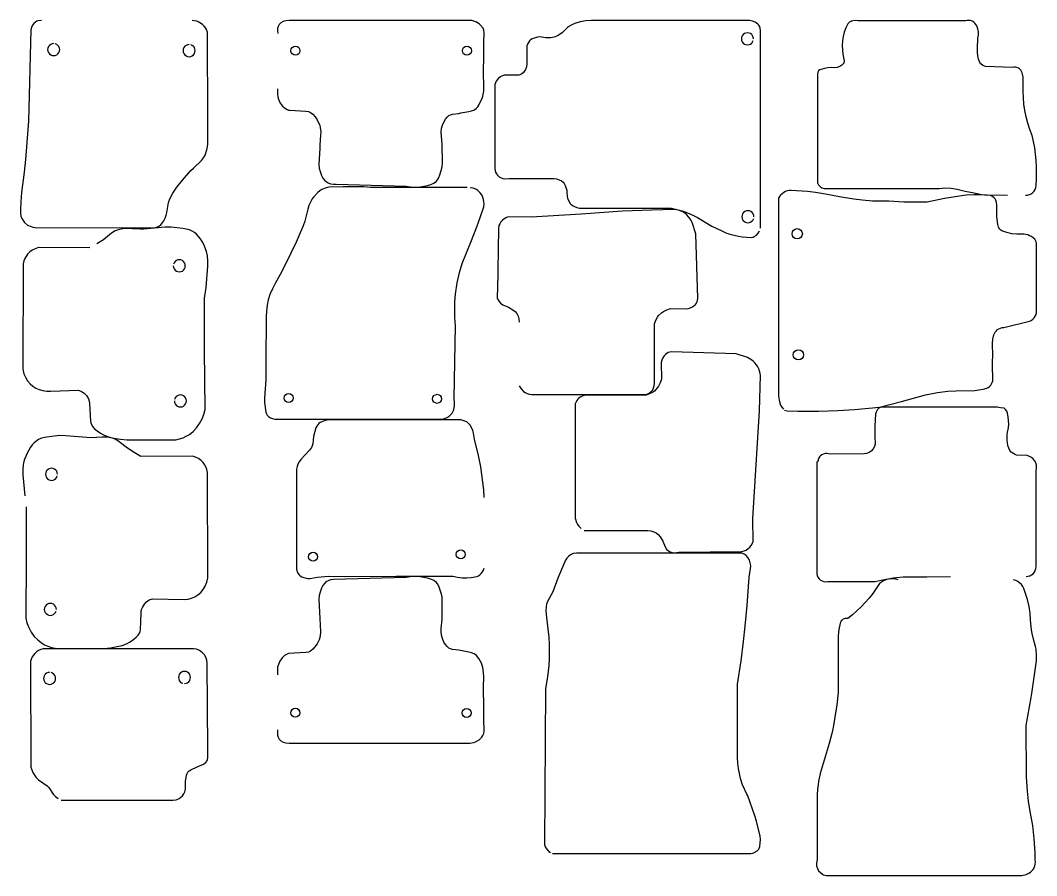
# Model space of a CAD drawing. Header units: metres. Extents: x 1286 to 6370, y 1 to 1999.
# Drawn here: x 4004 to 6370, y 9 to 1999 of the extents above; entities that cross this region are included whole.
import ezdxf

# ---------------------------------------------------------------- set-up
doc = ezdxf.new("R2010")
doc.units = ezdxf.units.M

msp = doc.modelspace()

# ---------------------------------------------------------------- linework, layer by layer
for points in [[(4053.8, 1999), (4045.9, 1998), (4042.4, 1996.7), (4039.3, 1994.9), (4035.8, 1991.9), (4032.5, 1987.6), (4029.9, 1982.5), (4028.4, 1976.6), (4023.6, 1764.3), (4016.3, 1675.4), (4013.2, 1645.9), (4006.8, 1598.7), (4005.3, 1576.3), (4004.3, 1557.8), (4004.5, 1550.7), (4005.5, 1543.3), (4008.1, 1537.5), (4013.9, 1528.8), (4021, 1522.7), (4029.2, 1518.9), (4033.7, 1517.7), (4038.6, 1516.9), (4313.6, 1516.1), (4319.7, 1516.9), (4325.3, 1518.9), (4328.4, 1520.7), (4331.2, 1523.5), (4338.3, 1532.7), (4341.6, 1538.5), (4344.1, 1545.6), (4345.6, 1552.2), (4348.4, 1570.5), (4350, 1577.1), (4352.2, 1584), (4359.1, 1596.9), (4368.3, 1610.4), (4382.1, 1627.4), (4401.5, 1649.5), (4407.4, 1655.3), (4425.7, 1672.9), (4430.7, 1679), (4434.3, 1685.1), (4438.6, 1697.8), (4440.1, 1704.6), (4441.1, 1711.7), (4440.6, 1763.3), (4439.6, 1971.1), (4437.6, 1977.9), (4435.6, 1981.7), (4432.5, 1985.5), (4428.7, 1989.1), (4419.8, 1994.9), (4415, 1996.7), (4404.3, 1998.7)], [(4603.3, 1839.7), (4602.6, 1833.4), (4602.8, 1827), (4603.6, 1821.2), (4605.1, 1815.6), (4608.7, 1807.5), (4613.5, 1800.4), (4619.1, 1795), (4625.2, 1791.2), (4628.2, 1790.2), (4631.8, 1789.7), (4669.1, 1787.9), (4675, 1786.7), (4679.8, 1784.6), (4685.4, 1780.6), (4690.4, 1774.7), (4695.3, 1767.6), (4701.4, 1754.4), (4702.6, 1749.8), (4703.7, 1739.9), (4703.4, 1731.5), (4701.1, 1708.7), (4701.1, 1700.6), (4699.1, 1664.5), (4700.1, 1655.3), (4702.1, 1647.2), (4705.7, 1637.8), (4708.7, 1632), (4712.3, 1627.1), (4716.1, 1623.6), (4720.9, 1620.8), (4726.5, 1618.8), (4732.9, 1617.7), (4739.7, 1617.5), (4902.8, 1613.2), (4912.2, 1611.7), (4921.3, 1611.1), (4930.5, 1611.1), (4939.4, 1612.2), (4952.1, 1614.4), (4960.2, 1616.7), (4967.1, 1620), (4972.4, 1624.1), (4975.7, 1628.2), (4978.5, 1633.5), (4981, 1639.6), (4984.1, 1649.5), (4985.9, 1657.9), (4986.9, 1667.3), (4986.4, 1709.9), (4983.8, 1738.7), (4984.6, 1747.8), (4987.1, 1755.4), (4990.7, 1763.3), (4994.2, 1769.1), (4997.8, 1773.7), (5001.9, 1777.3), (5005.7, 1779.3), (5010.2, 1780.8), (5025.2, 1782.3), (5030, 1783.4), (5048.3, 1786.7), (5054.7, 1788.4), (5061.3, 1791), (5066.1, 1794.8), (5069.2, 1797.8), (5071.7, 1801.6), (5079.6, 1817.6), (5081.1, 1822.7), (5082.9, 1834.4), (5083.1, 1844.8), (5082.4, 1877.6), (5083.6, 1916.4), (5083.4, 1947.4), (5084.1, 1970), (5083.4, 1975.9), (5081.4, 1980.7), (5075.5, 1988.1), (5072, 1991.1), (5064.3, 1995.7), (5055.4, 1998.5), (5050.6, 1999), (4630, 1999), (4622.4, 1998), (4615.8, 1996), (4610.7, 1992.9), (4606.9, 1989.1), (4604.6, 1985), (4603.3, 1980.2), (4603.1, 1974.4), (4603.6, 1968.3)], [(5727.1, 1515.6), (5727.1, 1975.4), (5726.6, 1981), (5724.9, 1985.8), (5723.3, 1988.1), (5721.1, 1990.4), (5715, 1994.7), (5708.9, 1997.2), (5702.3, 1998.5), (5347.4, 1998.5), (5334, 1999), (5320.5, 1998.2), (5307.5, 1995.7), (5295.3, 1991.9), (5288, 1988.8), (5282.4, 1985.8), (5278.1, 1982.2), (5269.4, 1973.6), (5265.4, 1970.3), (5255, 1963.2), (5246.6, 1959.6), (5239, 1958.4), (5227.5, 1958.4), (5213.8, 1960.4), (5208.2, 1960.1), (5196, 1955.8), (5192.2, 1953.8), (5189.4, 1951), (5186.9, 1947.7), (5184.6, 1943.6), (5183.1, 1939.3), (5183.1, 1897.7), (5182.3, 1890.8), (5180.3, 1884.7), (5175.2, 1877.3), (5170.6, 1873.8), (5164.8, 1871.2), (5130.5, 1871.2), (5123.4, 1868.4), (5117.5, 1864.4), (5114.8, 1861.3), (5112.2, 1857.8), (5110.2, 1853.7), (5108.7, 1849.4), (5108.7, 1653.8), (5109.4, 1649.5), (5110.7, 1645.4), (5112.5, 1641.9), (5114.8, 1638.8), (5118.8, 1635), (5123.6, 1632.2), (5127.7, 1630.7), (5132.3, 1629.9), (5141.9, 1630.7), (5246.3, 1630.7), (5252.7, 1629.9), (5258.8, 1628.2), (5263.9, 1625.4), (5267.9, 1622.1), (5270.5, 1619), (5272.7, 1615), (5274.5, 1610.1), (5276.3, 1603.5), (5276.8, 1599.2), (5277.1, 1589.6), (5277.8, 1585.2), (5283.4, 1573.8), (5286, 1571), (5290, 1568), (5294.6, 1565.4), (5299.9, 1563.4), (5305.8, 1562.1), (5519.9, 1562.1), (5532.8, 1559.1), (5545.3, 1555.5), (5557.7, 1550.9), (5569.7, 1545.9), (5580.3, 1540.3), (5610.1, 1522.5), (5613.8, 1520.4), (5637, 1508.8), (5646.6, 1504.7), (5655.5, 1501.7), (5675.8, 1496.6), (5684.7, 1495.3), (5706.1, 1494), (5709.9, 1494.6), (5712.9, 1495.6), (5717.8, 1498.9), (5722.1, 1503.4), (5725.1, 1509)], [(6344.1, 1592.4), (6348.7, 1592.5), (6353.2, 1593.5), (6357.5, 1595.4), (6361.2, 1598.1), (6364.3, 1601.5), (6366.6, 1605.5), (6368.1, 1609.9), (6368.6, 1614.5), (6369.7, 1629.2), (6370.1, 1643.8), (6370, 1658.5), (6369.1, 1673.1), (6367.6, 1687.7), (6365.5, 1702.3), (6362.8, 1716.7), (6359.4, 1730.9), (6354.1, 1745.1), (6349.5, 1759.5), (6345.8, 1774.1), (6342.8, 1788.9), (6340.6, 1803.8), (6339.3, 1818.9), (6338.7, 1834), (6338.7, 1866.7), (6337.4, 1873.6), (6336.4, 1877), (6335, 1880.3), (6333, 1883.3), (6330.4, 1885.9), (6327.5, 1887.9), (6324.1, 1889.3), (6320.6, 1890.1), (6317, 1890.1), (6313.5, 1889.6), (6250.9, 1891.3), (6244.9, 1893.9), (6239.8, 1898.1), (6237.7, 1900.7), (6235, 1908.6), (6233.2, 1916.7), (6232.4, 1925), (6232.5, 1933.3), (6233.2, 1957.3), (6234.7, 1964.5), (6234.7, 1971.9), (6233.4, 1979.1), (6230.6, 1986), (6228.8, 1989.5), (6226.4, 1992.5), (6223.5, 1995.1), (6220.1, 1997), (6216.4, 1998.4), (6212.6, 1999), (6208.7, 1998.8), (6204.9, 1998), (5954.3, 1998), (5947.8, 1999), (5941.3, 1998.1), (5935.2, 1995.4), (5930.2, 1991.2), (5925.9, 1981.6), (5922.4, 1971.7), (5919.9, 1961.6), (5918.3, 1951.2), (5917.6, 1940.8), (5917.9, 1930.3), (5919.1, 1919.9), (5922, 1904.5), (5921, 1899.3), (5916.9, 1894.9), (5911.8, 1891.5), (5906.1, 1889.4), (5900.1, 1888.7), (5892.1, 1889), (5884.1, 1888.5), (5876.3, 1887.1), (5865.2, 1883.7), (5862.4, 1881.4), (5860.6, 1878.2), (5860.1, 1874.6), (5860.1, 1621.2), (5862.3, 1616.2), (5865.9, 1612), (5870.4, 1609), (5875.6, 1607.3), (6142.9, 1607.3), (6157, 1608.9), (6171.3, 1608.6), (6185.4, 1606.4), (6203.4, 1601.7), (6224.9, 1597.9), (6241.9, 1593.7), (6255.8, 1593.1), (6302.3, 1591.9)], [(5710.9, 1955.8), (5710.4, 1959.6), (5708.9, 1962.9), (5706.8, 1965.7), (5703.8, 1968), (5700.5, 1969.5), (5696.9, 1970), (5693.1, 1969.5), (5689.8, 1968), (5687, 1965.7), (5684.7, 1962.9), (5683.2, 1959.6), (5683.2, 1952.3), (5684.7, 1949), (5687, 1945.9), (5689.8, 1943.9), (5693.1, 1942.4), (5696.9, 1941.9), (5700.5, 1942.4), (5703.8, 1943.9), (5706.8, 1945.9), (5708.9, 1949), (5710.4, 1952.3)], [(4082, 1944.9), (4078.2, 1944.4), (4074.9, 1942.9), (4072.1, 1940.8), (4069.8, 1937.8), (4068.3, 1934.5), (4067.8, 1930.9), (4068.3, 1927.1), (4069.8, 1923.8), (4072.1, 1921), (4074.9, 1918.7), (4078.2, 1917.2), (4085.5, 1917.2), (4088.9, 1918.7), (4091.6, 1921), (4093.9, 1923.8), (4095.5, 1927.1), (4096, 1930.9), (4095.5, 1934.5), (4093.9, 1937.8), (4091.6, 1940.8), (4088.9, 1942.9), (4085.5, 1944.4)], [(4397.2, 1942.6), (4393.7, 1942.1), (4390.3, 1940.6), (4387.3, 1938.5), (4385, 1935.5), (4383.7, 1932.2), (4383.2, 1928.6), (4383.7, 1924.8), (4385, 1921.5), (4387.3, 1918.7), (4390.3, 1916.4), (4393.7, 1914.9), (4397.2, 1914.4), (4400.8, 1914.9), (4404.3, 1916.4), (4407.1, 1918.7), (4409.4, 1921.5), (4410.7, 1924.8), (4411.2, 1928.6), (4410.7, 1932.2), (4409.4, 1935.5), (4407.1, 1938.5), (4404.3, 1940.6), (4400.8, 1942.1)], [(5044.5, 1610.1), (4819.5, 1610.1), (4803.7, 1611.2), (4787.7, 1611.7), (4771.7, 1611.7), (4756, 1611.2), (4722.7, 1610.4), (4713.6, 1608.4), (4705.9, 1605.1), (4701.4, 1602), (4696.8, 1598.2), (4686.9, 1587.5), (4683.8, 1583.5), (4681.1, 1578.9), (4676.2, 1568), (4673.4, 1559.6), (4666.3, 1531.9), (4662.5, 1520.7), (4646.3, 1483.1), (4634.3, 1456.8), (4613.2, 1414.3), (4597.7, 1386.9), (4591.4, 1374.4), (4585.3, 1361), (4581.5, 1348.3), (4578.9, 1335.8), (4577.4, 1321.9), (4576.9, 1308.9), (4576.7, 1273.1), (4575.8, 1239.8), (4575.9, 1162.8), (4572.3, 1120.4), (4572.3, 1109.8), (4575.9, 1086.9), (4577.2, 1083.1), (4578.9, 1080), (4582.2, 1077), (4586.3, 1074.2), (4591.1, 1072.2), (4596.5, 1070.6), (4985.3, 1070.6), (4991.9, 1072.4), (4997.8, 1075), (5002.9, 1078), (5009.5, 1084.9), (5013.3, 1092.7), (5015.1, 1102.7), (5015.3, 1108), (5014, 1119.4), (5017.3, 1288.6), (5015.8, 1307.1), (5015.6, 1325.4), (5016.1, 1343.7), (5017.3, 1362), (5021.2, 1387.9), (5026.5, 1412.5), (5033.1, 1433.1), (5052.7, 1483.1), (5067.1, 1518.2), (5074.8, 1540.5), (5082.9, 1564.7), (5084.1, 1571.5), (5083.6, 1577.6), (5081.6, 1585.5), (5078.3, 1592.6), (5074.2, 1598.7), (5069.4, 1603.3), (5064.3, 1606.3), (5058.5, 1608.4), (5051.6, 1609.6)], [(5782.8, 1091.8), (5789.7, 1089.9), (5814.2, 1089.6), (5863, 1089.5), (5907, 1090.8), (5945.9, 1093.4), (6004.4, 1098.6), (6055.4, 1112), (6111, 1127.2), (6139.4, 1132.7), (6163.2, 1135.8), (6182.3, 1136.9), (6226, 1137.6), (6235.7, 1138.8), (6245.3, 1140.9), (6253.8, 1143.2), (6257.3, 1144.8), (6260.4, 1147), (6263.1, 1149.7), (6265.3, 1152.8), (6266.9, 1156.3), (6267.9, 1160.1), (6268.1, 1163.9), (6267.7, 1195.6), (6268, 1227.3), (6267, 1237.2), (6267, 1247.2), (6268.1, 1257.2), (6270.3, 1266.9), (6271.8, 1270.5), (6273.8, 1273.7), (6276.3, 1276.6), (6279.2, 1279.2), (6282.4, 1281.3), (6285.9, 1282.9), (6289.6, 1284), (6293.4, 1284.5), (6353.8, 1298.7), (6357.7, 1300.7), (6361.2, 1303.4), (6364.3, 1306.6), (6366.8, 1310.2), (6368.6, 1314.2), (6369.7, 1318.5), (6370.1, 1322.9), (6369.8, 1327.3), (6369.7, 1479.4), (6368.7, 1483.8), (6366.9, 1488), (6365.8, 1489.9), (6362, 1493), (6358, 1495.6), (6353.8, 1497.8), (6349.3, 1499.5), (6344.6, 1500.7), (6339.9, 1501.5), (6335.1, 1501.7), (6324.3, 1501.4), (6312.3, 1502.4), (6300.6, 1505.1), (6289.4, 1509.4), (6284.1, 1512.2), (6281.4, 1517.9), (6279.8, 1523.9), (6277.7, 1541.8), (6277.3, 1562.8), (6277.4, 1568.8), (6276.6, 1574.8), (6275, 1580.7), (6273.9, 1583.5), (6271.5, 1585.8), (6266, 1589.6), (6263, 1591), (6248.7, 1592.3), (6234.4, 1593.2), (6224.9, 1593.1), (6205.8, 1592.3), (6160.5, 1585.1), (6155.9, 1584.3), (6115.5, 1576.1), (6095.6, 1575.6), (6060.9, 1575.9), (6026.2, 1577.9), (5987.6, 1578.5), (5963.7, 1580.2), (5944.6, 1582.7), (5911.4, 1588.4), (5878.7, 1594.6), (5855.3, 1598.2), (5836.5, 1600.3), (5798.6, 1603.1), (5794, 1602.8), (5789.6, 1601.9), (5785.3, 1600.4), (5781.2, 1598.3), (5777.5, 1595.6), (5774.2, 1592.4), (5771.4, 1588.8), (5769.1, 1584.9), (5769.2, 1124.7), (5770.8, 1114.9), (5773.8, 1103.8), (5776.7, 1098.5), (5780.6, 1093.9)], [(5165.4, 1148.8), (5169.9, 1141.5), (5175.5, 1135.6), (5179.3, 1133.1), (5183.9, 1130.8), (5188.7, 1129), (5194.1, 1128), (5460.8, 1128), (5467.9, 1131.3), (5473.7, 1135.9), (5476.3, 1139.4), (5478.5, 1143.7), (5480.1, 1148.6), (5480.8, 1153.6), (5480.8, 1292.8), (5483.4, 1301), (5487.4, 1308.1), (5490.2, 1311.9), (5497.1, 1318.7), (5501.2, 1321.5), (5509.3, 1325.6), (5517.9, 1328.1), (5556.3, 1327.6), (5561.9, 1329.4), (5567.2, 1331.7), (5572.3, 1334.7), (5575.6, 1337.8), (5577.9, 1340.8), (5579.6, 1344.1), (5580.9, 1347.7), (5581.7, 1351.8), (5576.6, 1502.4), (5568.2, 1528.3), (5566.2, 1532.9), (5563.9, 1536.7), (5555.5, 1546.1), (5550.9, 1549.9), (5546.1, 1553.2), (5536.5, 1557), (5531.4, 1558.3), (5526, 1559), (5473.2, 1557.6), (5406, 1554.7), (5310.1, 1548.3), (5193.8, 1541.2), (5139.5, 1541.8), (5134.6, 1539.7), (5126.8, 1533.9), (5123.5, 1530.6), (5120.2, 1525.8), (5118.4, 1521.4), (5117.1, 1514.8), (5115.3, 1368.8), (5114.3, 1363.4), (5114.1, 1358.4), (5114.6, 1353.5), (5116.1, 1349.2), (5118.6, 1344.9), (5122.4, 1340.6), (5127.5, 1337), (5141, 1331.4), (5151.1, 1325.6), (5156.5, 1321.3), (5160, 1316.5), (5162.8, 1310.6), (5164.6, 1304), (5165.4, 1296.9)], [(5711.9, 1542.1), (5711.4, 1545.6), (5710.1, 1548.9), (5707.8, 1552), (5705.1, 1554), (5701.5, 1555.5), (5697.9, 1556), (5694.4, 1555.5), (5690.8, 1554), (5688, 1552), (5685.7, 1548.9), (5684.5, 1545.6), (5684, 1542.1), (5684.5, 1538.2), (5685.7, 1534.9), (5688, 1532.1), (5690.8, 1529.9), (5694.4, 1528.3), (5697.9, 1527.8), (5701.5, 1528.3), (5705.1, 1529.9), (5707.8, 1532.1), (5710.1, 1534.9), (5711.4, 1538.2)], [(4166.3, 1469.5), (4046.4, 1470), (4039.1, 1467.4), (4032.2, 1464.1), (4026.4, 1460.1), (4021.3, 1455.2), (4014.9, 1445.1), (4012.7, 1439), (4011.1, 1432.4), (4010.1, 1187), (4012.7, 1176.6), (4016.7, 1167.2), (4021.3, 1159.8), (4027.1, 1153.2), (4033.5, 1147.6), (4040.6, 1143.1), (4048.2, 1139.8), (4056.6, 1137.5), (4065.7, 1136.2), (4075.1, 1136.2), (4139.4, 1138.2), (4146.8, 1135.4), (4153.1, 1131.1), (4158.2, 1125.8), (4162.8, 1117.9), (4164.5, 1113.1), (4165.6, 1107.3), (4167.6, 1066.6), (4168.4, 1062.3), (4169.9, 1058.5), (4172.9, 1053.4), (4177.2, 1048.6), (4182.8, 1044), (4191.2, 1038.2), (4199.8, 1033.3), (4209.8, 1029.8), (4221.7, 1026.7), (4237.2, 1024.2), (4252.4, 1022.9), (4366, 1022.9), (4374.6, 1025), (4383, 1027.8), (4390.6, 1031.3), (4397.7, 1035.4), (4406.6, 1042.5), (4414.5, 1050.9), (4421.6, 1060.8), (4427.4, 1071.7), (4431.5, 1081.9), (4434.3, 1093), (4433, 1231.7), (4433, 1352.4), (4436.8, 1377.5), (4440.9, 1427), (4441.1, 1439), (4440.1, 1450.7), (4437.6, 1460.8), (4431.2, 1477.1), (4427.4, 1484.2), (4423.4, 1490.5), (4419.1, 1496.1), (4414.5, 1501.2), (4409.4, 1505.3), (4404.3, 1508.6), (4398, 1511.4), (4390.6, 1513.4), (4382.7, 1514.9), (4355.6, 1517.7), (4341.8, 1517.7), (4291.8, 1513.1), (4282.9, 1513.1), (4246.6, 1514.2), (4234.9, 1512.4), (4229.8, 1510.9), (4225, 1508.8), (4216.4, 1503.5), (4197.8, 1488.5), (4182.3, 1478.6)], [(4360.4, 1427.8), (4360.9, 1424.2), (4362.2, 1420.7), (4364.4, 1417.9), (4367.5, 1415.6), (4370.8, 1414.3), (4374.3, 1413.8), (4377.9, 1414.3), (4381.5, 1415.6), (4384.3, 1417.9), (4386.5, 1420.7), (4387.8, 1424.2), (4388.3, 1427.8), (4387.8, 1431.4), (4386.5, 1434.9), (4384.3, 1437.7), (4381.5, 1440), (4377.9, 1441.3), (4374.3, 1441.8), (4370.8, 1441.3), (4367.5, 1440), (4364.4, 1437.7), (4362.2, 1434.9), (4360.9, 1431.4)], [(5316.9, 811.5), (5465.3, 811.5), (5472.1, 810.8), (5478.7, 809), (5484.6, 806.2), (5489.4, 802.6), (5494, 797.3), (5499.8, 787.1), (5505.4, 773.7), (5508.7, 768.6), (5513, 764.8), (5517.3, 762.2), (5521.7, 760.7), (5526.5, 760.2), (5531.8, 760.5), (5536.9, 761.5), (5683, 763.3), (5689.6, 764.5), (5694.1, 766.3), (5698.7, 769.6), (5702.3, 772.9), (5705.3, 776.7), (5710.1, 785.6), (5709.6, 840), (5724.6, 1090.5), (5727.1, 1172.2), (5726.4, 1177.5), (5723.6, 1187.7), (5721.3, 1192.3), (5718.3, 1197.1), (5714.4, 1201.7), (5709.9, 1206), (5704.8, 1210), (5696.7, 1214.4), (5670.5, 1222.7), (5519.9, 1227.8), (5512.3, 1225.8), (5509, 1224), (5506.2, 1221.7), (5503.1, 1218.4), (5499.8, 1213.4), (5497.5, 1208), (5496, 1202.4), (5496.5, 1164.1), (5493.7, 1155.4), (5489.9, 1147.3), (5483.8, 1139.7), (5480.3, 1136.4), (5476.5, 1133.6), (5469.1, 1129.8), (5461, 1127), (5322, 1127), (5316.9, 1126.2), (5312.1, 1124.7), (5307.8, 1122.4), (5304.2, 1119.9), (5301.7, 1117.3), (5299.7, 1114), (5296.1, 1106.9), (5296.1, 840.2), (5298.9, 830.1), (5301.2, 825.5), (5304, 821.7), (5309.8, 816.1)], [(4362.9, 1113.3), (4363.4, 1109.8), (4364.9, 1106.5), (4367, 1103.4), (4370, 1101.2), (4373.3, 1099.9), (4376.9, 1099.4), (4380.7, 1099.9), (4384, 1101.2), (4386.8, 1103.4), (4389.1, 1106.5), (4390.6, 1109.8), (4390.9, 1113.3), (4390.6, 1116.9), (4389.1, 1120.5), (4386.8, 1123.3), (4384, 1125.5), (4380.7, 1126.8), (4376.9, 1127.3), (4373.3, 1126.8), (4370, 1125.5), (4367, 1123.3), (4364.9, 1120.5), (4363.4, 1116.9)], [(6345.4, 705), (6349.9, 705.3), (6354.3, 706.4), (6358.4, 708.5), (6361.9, 711.3), (6364.8, 714.8), (6367, 718.8), (6368.3, 723.2), (6368.6, 727.7), (6368.6, 949.2), (6370.1, 957.9), (6369.6, 963.9), (6367.9, 969.5), (6365, 974.7), (6361.2, 979.2), (6356.4, 982.8), (6353.8, 984.2), (6348.2, 986.2), (6323.4, 987.5), (6318.8, 989.2), (6314.6, 991.5), (6310.7, 994.4), (6307.3, 997.8), (6305.1, 1003.7), (6303.4, 1009.7), (6302.2, 1015.8), (6301.5, 1022), (6301.3, 1028.3), (6301.6, 1034.5), (6302.5, 1040.7), (6304.4, 1051), (6305, 1059.4), (6304.9, 1067.9), (6304, 1076.3), (6302.4, 1085.2), (6300.5, 1089.6), (6297.7, 1093.5), (6294.2, 1096.8), (6285.9, 1097.3), (6277.8, 1098.9), (6009.7, 1099), (6006.2, 1097.9), (6002.9, 1096.1), (6000, 1093.6), (5997.8, 1090.6), (5996.2, 1087.3), (5995.3, 1083.6), (5993.3, 1054.4), (5993.2, 1049.6), (5993.1, 1025.2), (5994.2, 1019.1), (5993.9, 1012.9), (5992.3, 1006.9), (5989.3, 1001.5), (5985.2, 996.8), (5980.1, 993.2), (5974.4, 990.9), (5968.2, 989.9), (5889.7, 989.5), (5885.8, 990.6), (5881.9, 991), (5877.9, 990.7), (5874, 989.7), (5870.4, 988), (5867.1, 985.8), (5864.3, 982.9), (5862, 979.7), (5861.8, 977.1), (5861.2, 974.7), (5859.3, 971.4), (5858.4, 970.5), (5858.4, 711.2), (5859.3, 706.9), (5861.1, 703), (5863.7, 699.5), (5866.9, 696.6), (5870.7, 694.5), (5874.8, 693.1), (5879.1, 692.7), (5883.4, 693.1), (5994.4, 693.1), (6008.2, 696.2), (6036.1, 701.3), (6059.6, 704.1), (6114.7, 704.1), (6169.9, 705)], [(5084.1, 888.3), (5082.9, 906.3), (5081.1, 924.4), (5078.8, 942.1), (5076, 959.9), (5070.6, 986.5), (5061.3, 1024.7), (5059.3, 1038.4), (5057.5, 1044.8), (5054.4, 1051.4), (5051.1, 1056.7), (5047.3, 1061), (5043.5, 1064.3), (5039.2, 1066.6), (5034.6, 1068.1), (5029.5, 1069.1), (5024.2, 1069.6), (4726.5, 1069.6), (4718.6, 1068.9), (4711.3, 1066.9), (4702.6, 1062.8), (4699.3, 1060.5), (4696.8, 1058), (4694.5, 1054.9), (4692.5, 1051.1), (4687.1, 1030.5), (4685.1, 1013.8), (4683.8, 1009.2), (4682.1, 1005.1), (4677.5, 999), (4656.9, 977.4), (4653.1, 971.9), (4650.6, 966.5), (4648.8, 960.9), (4647.5, 954.8), (4647, 948.7), (4647, 727), (4647.5, 721.7), (4648.8, 716.6), (4650.6, 712.3), (4653.1, 709), (4655.9, 706.2), (4659.5, 704.1), (4664, 702.4), (4669.6, 700.8), (4673.7, 700.3), (4678.3, 700.3), (4696.3, 703.6), (4721.7, 705.9), (4759.5, 704.8), (4879.5, 705.6), (5011.3, 705.2), (5021.9, 702.9), (5032.6, 701.6), (5043.3, 701.6), (5053.7, 702.6), (5066.9, 704.9), (5070.9, 706.4), (5074.2, 708.5), (5077.3, 711.5), (5080.1, 715.3), (5082.4, 719.6), (5084.1, 724.5)], [(4018.2, 867), (4018.2, 746.4), (4017, 607.7), (4019.8, 596.8), (4023.8, 586.3), (4029.7, 575.4), (4036.8, 565.5), (4044.7, 557.1), (4053.3, 550.3), (4060.4, 546), (4068.3, 542.7), (4076.7, 539.9), (4085.3, 537.8), (4198.8, 537.6), (4214.1, 539.1), (4229.6, 541.6), (4241.3, 544.4), (4251.4, 548.2), (4260, 553.1), (4268.4, 558.7), (4274, 563.5), (4278.3, 568.3), (4281.4, 573.1), (4282.9, 576.9), (4283.7, 581.5), (4284.7, 598.5), (4285.4, 622.2), (4286.7, 628), (4288.5, 632.8), (4293.1, 640.4), (4298.1, 646), (4304.5, 650.1), (4311.9, 653.1), (4385.5, 651.1), (4394.7, 652.1), (4403, 654.4), (4410.7, 657.7), (4417.8, 662.3), (4424.1, 667.9), (4430, 674.7), (4434.5, 681.9), (4438.6, 691.2), (4441.1, 701.7), (4440.1, 947), (4438.6, 953.6), (4436.3, 959.7), (4433.3, 965.3), (4430, 970.1), (4424.9, 974.7), (4419.1, 979), (4412.2, 982.3), (4404.8, 984.9), (4284.9, 984.1), (4268.9, 993.3), (4253.4, 1003.4), (4234.6, 1018.4), (4226.3, 1023.7), (4221.4, 1025.8), (4210.8, 1028.3), (4204.7, 1028.8), (4194.8, 1029.1), (4168.4, 1027.8), (4159.2, 1028.1), (4109.2, 1032.4), (4095.5, 1032.6), (4083.3, 1031.6), (4060.4, 1028.3), (4053.3, 1026.3), (4046.9, 1023.5), (4036.8, 1015.9), (4032.2, 1011), (4027.9, 1005.4), (4020, 991.7), (4013.4, 975.5), (4011.1, 965.3), (4010.1, 953.9), (4010.4, 941.7), (4014.4, 892.2)], [(4090.9, 942.7), (4090.4, 946.3), (4089.1, 949.6), (4086.8, 952.4), (4083.8, 954.6), (4080.5, 956.2), (4076.9, 956.7), (4073.4, 956.2), (4069.8, 954.6), (4067, 952.4), (4064.7, 949.6), (4063.5, 946.3), (4062.9, 942.7), (4063.5, 938.9), (4064.7, 935.6), (4067, 932.8), (4069.8, 930.5), (4073.4, 929), (4076.9, 928.5), (4080.5, 929), (4083.8, 930.5), (4086.8, 932.8), (4089.1, 935.6), (4090.4, 938.9)], [(5242.8, 60.2), (5704.8, 60.2), (5709.1, 61), (5712.9, 62.5), (5719.3, 66.3), (5723.6, 70.6), (5725.9, 76.2), (5727.1, 93), (5726.4, 100.3), (5718.3, 135.1), (5714.4, 148.1), (5697.4, 194.1), (5695.6, 198.4), (5685.7, 220), (5680.4, 235), (5675.8, 258.3), (5674.6, 270.3), (5673.8, 282.5), (5673.8, 453.9), (5682.1, 508.2), (5687.8, 553.5), (5691.6, 589), (5695.9, 637), (5701, 703.1), (5704.3, 723.1), (5704.5, 728.5), (5704, 733.1), (5701.5, 743), (5697.9, 749.1), (5693.6, 753.9), (5689, 756.9), (5683.7, 759.2), (5298.7, 759.2), (5291.5, 758.2), (5285.2, 755.4), (5281.1, 752.4), (5276.8, 747.8), (5273.5, 742.5), (5255.7, 700.8), (5243.5, 669), (5231.6, 646.2), (5229.3, 640.1), (5228, 634.5), (5227.5, 624.6), (5229.5, 602.2), (5234.4, 563.4), (5235.4, 546.9), (5235.7, 530.4), (5235.4, 513.9), (5234.4, 497.3), (5231.6, 470.9), (5227, 444.5), (5224.5, 81), (5226, 75.7), (5228.8, 70.9), (5234.6, 65), (5238.5, 62.2)], [(4603.3, 347.6), (4602.8, 341.2), (4603.3, 335.6), (4604.6, 330.5), (4606.6, 326.5), (4610.4, 322.7), (4615.8, 319.6), (4622.4, 317.6), (4629.7, 316.6), (5050.6, 316.6), (5059.8, 318.4), (5064.1, 319.9), (5072, 324.5), (5075.5, 327.5), (5078.6, 331.1), (5081.1, 334.9), (5083.1, 339.7), (5084.1, 345.5), (5083.3, 372.8), (5083.6, 399.1), (5082.1, 447.9), (5082.9, 470.8), (5082.6, 481.2), (5080.8, 492.9), (5077.5, 502.8), (5071.7, 513.9), (5066.1, 521), (5061, 524.6), (5054.7, 527.4), (5048.1, 528.9), (5025.2, 533.2), (5010, 535), (5005.4, 536.3), (5001.9, 538.3), (4997.8, 541.9), (4994, 546.4), (4990.4, 552.3), (4986.9, 560.2), (4984.6, 568), (4983.6, 576.9), (4983.8, 584), (4986.1, 605.6), (4986.4, 614), (4986.6, 648.3), (4985.9, 657.7), (4983.8, 666.1), (4978.5, 682.3), (4975.7, 687.4), (4972.4, 691.5), (4967.1, 695.8), (4960.2, 698.8), (4951.8, 701.1), (4939.1, 703.4), (4930.2, 704.4), (4921.3, 704.4), (4911.9, 703.9), (4902.8, 702.4), (4732.9, 698.1), (4726.5, 696.8), (4720.7, 695), (4715.8, 692.2), (4712, 688.7), (4708.7, 683.9), (4705.7, 677.8), (4702.1, 668.4), (4699.8, 660.5), (4699.1, 651.1), (4701.1, 606.9), (4703.4, 575.7), (4702.4, 565.8), (4699.6, 557.1), (4695, 548), (4690.2, 540.9), (4685.1, 535.3), (4679.5, 531), (4674.7, 528.9), (4668.9, 527.7), (4628.2, 525.4), (4625.2, 524.4), (4619.1, 520.8), (4613.5, 515.2), (4608.7, 508.1), (4604.9, 500), (4603.3, 494.4), (4602.6, 488.5), (4602.6, 482.2), (4603.1, 475.8)], [(6048.1, 697.1), (6042.4, 698.5), (6036.6, 699.1), (6030.8, 699), (6025, 698.2), (6019.3, 696.8), (6013.9, 694.6), (6008.8, 691.8), (6004, 688.4), (5996.7, 676.7), (5988.8, 665.3), (5980.3, 654.4), (5971.3, 644), (5961.8, 634), (5951.8, 624.5), (5941.3, 615.5), (5930.3, 607.1), (5927.5, 607.4), (5924.7, 607.1), (5922.1, 606.4), (5919.6, 605.2), (5917.3, 603.5), (5915.4, 601.4), (5914, 599.1), (5913, 596.4), (5909.9, 581.7), (5908, 566.8), (5908, 434.8), (5904.6, 405.9), (5900.6, 377.1), (5896.2, 353.4), (5893, 339.2), (5886.8, 315.9), (5866, 246.3), (5862.3, 227.4), (5860, 208.2), (5859.4, 198.5), (5859.4, 46.4), (5857.6, 37.4), (5858, 31.4), (5859.7, 25.5), (5862.6, 20.2), (5866.6, 15.6), (5871.4, 11.9), (5874.1, 10.5), (5879.9, 8.6), (6335.4, 8.8), (6345.6, 11.5), (6351.9, 14.6), (6355.6, 17), (6359, 19.9), (6361.8, 23.3), (6364.1, 27.2), (6365.8, 31.3), (6366.8, 35.6), (6367.1, 40), (6366.8, 44.5), (6366.4, 62.5), (6364.7, 94), (6361.3, 125.4), (6354.7, 158.2), (6351, 181.8), (6348.5, 205.5), (6346.4, 238.9), (6345.8, 358.3), (6357.4, 423.3), (6358.9, 432.6), (6370, 508.5), (6370.1, 522), (6368.8, 535.4), (6367.6, 542.1), (6362.7, 559.2), (6359.8, 572.1), (6358.4, 580.8), (6356.1, 602.9), (6355.2, 619.1), (6352.9, 635.1), (6349.1, 650.9), (6340.6, 676.7), (6337.9, 681.4), (6334.5, 685.8), (6330.6, 689.6), (6326.1, 692.8), (6321.3, 695.3), (6316.1, 697.1)], [(4088.3, 628.3), (4087.8, 631.8), (4086.3, 635.1), (4084, 638.2), (4081.2, 640.2), (4077.9, 641.7), (4074.4, 642.2), (4070.6, 641.7), (4067.3, 640.2), (4064.5, 638.2), (4062.2, 635.1), (4060.7, 631.8), (4060.1, 628.3), (4060.7, 624.4), (4062.2, 621.1), (4064.5, 618.4), (4067.3, 616.1), (4070.6, 614.5), (4074.4, 614), (4077.9, 614.5), (4081.2, 616.1), (4084, 618.4), (4086.3, 621.1), (4087.8, 624.4)], [(4099, 184.2), (4359.6, 184.2), (4367.2, 185.4), (4373.8, 188.2), (4377.9, 191), (4381.5, 194.6), (4384.8, 198.9), (4387.3, 203.7), (4388.3, 207), (4388.8, 210.6), (4388.6, 223), (4389.1, 227.9), (4391.1, 242.1), (4392.4, 246.2), (4394.4, 249.7), (4397, 252.5), (4400.8, 255), (4416.3, 262.2), (4430.5, 267.7), (4433.8, 270), (4436.1, 272.3), (4438.1, 275.4), (4439.6, 278.9), (4440.6, 282.7), (4441.1, 287), (4441.1, 303.3), (4439.4, 503.2), (4438.1, 510.3), (4435.8, 516.9), (4432.8, 522.5), (4428.7, 527.3), (4424.6, 530.6), (4419.8, 533.2), (4414, 535.5), (4407.9, 536.7), (4057.6, 536.5), (4052, 534.7), (4046.7, 532.2), (4041.9, 529.1), (4037.8, 525.6), (4034.7, 521.7), (4032.2, 517.7), (4028.1, 508), (4028.4, 261.4), (4033.5, 248.7), (4040.3, 237.5), (4043.1, 234.7), (4046.7, 231.9), (4067, 217.7), (4070.6, 213.6), (4081, 198.4), (4086.3, 192.8), (4092.4, 188.2)], [(4072.3, 481.6), (4068.8, 481.1), (4065.5, 479.6), (4062.4, 477.3), (4060.4, 474.5), (4058.9, 471.2), (4058.4, 467.4), (4058.9, 463.8), (4060.4, 460.5), (4062.4, 457.7), (4065.5, 455.5), (4068.8, 453.9), (4072.3, 453.4), (4076.2, 453.9), (4079.5, 455.5), (4082.2, 457.7), (4084.5, 460.5), (4086.1, 463.8), (4086.3, 467.4), (4086.1, 471.2), (4084.5, 474.5), (4082.2, 477.3), (4079.5, 479.6), (4076.2, 481.1)], [(4386.5, 456), (4390.1, 456.5), (4393.4, 457.7), (4396.4, 460), (4398.5, 462.8), (4400, 466.4), (4400.5, 469.9), (4400, 473.5), (4398.5, 476.8), (4396.4, 479.8), (4393.4, 481.9), (4390.1, 483.4), (4386.5, 483.9), (4382.7, 483.4), (4379.4, 481.9), (4376.6, 479.8), (4374.3, 476.8), (4373.1, 473.5), (4372.6, 469.9), (4373.1, 466.4), (4374.3, 462.8), (4376.6, 460), (4379.4, 457.7), (4382.7, 456.5)]]:
    msp.add_lwpolyline(points)
for centre, radius in [((4644.8, 1928.3), 10.5), ((5043.7, 1928.3), 10.5), ((5812.7, 1502.2), 12), ((5815.4, 1220.6), 12), ((4628.8, 1120.1), 10.5), ((4974.5, 1118.2), 10.5), ((4685.8, 750.6), 10.5), ((5029.6, 756.2), 10.5), ((4644.5, 387.6), 10.5), ((5043.1, 387.4), 10.5)]:
    msp.add_circle(centre, radius)

doc.saveas('drawing.dxf')
